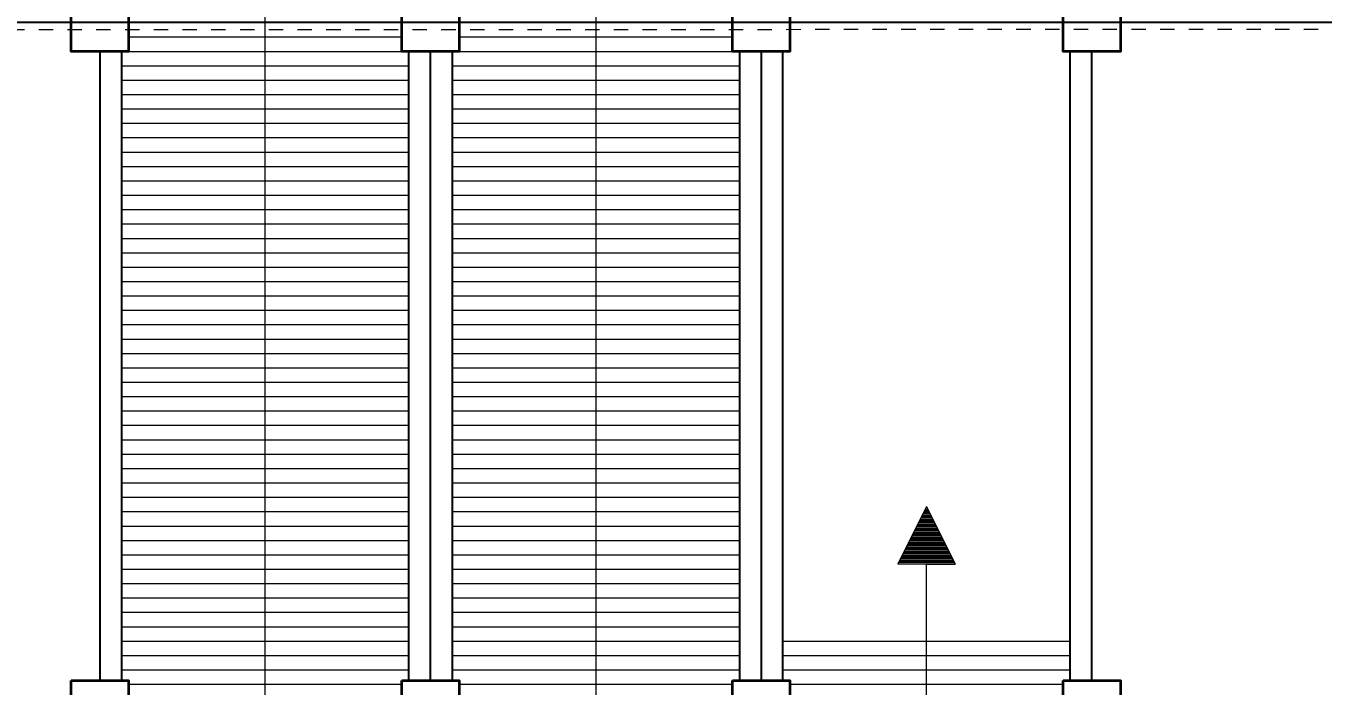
# Model space of a CAD drawing. Header units: millimetres. Extents: x 63005 to 126950, y 36019 to 74749.
# Drawn here: x 63052.36 to 63061.38, y 36319.01 to 36323.6 of the extents above; entities that cross this region are included whole.
import ezdxf

# ---------------------------------------------------------------- set-up
doc = ezdxf.new("R2010")
doc.units = ezdxf.units.MM
doc.header["$LTSCALE"] = 0.04
doc.linetypes.add('PHANTOM', pattern=[2.5, 1.25, -0.25, 0.25, -0.25, 0.25, -0.25])
doc.styles.get("Standard").update_dxf_attribs({"font": 'arial.ttf', "width": 0.8})
doc.dimstyles.new('dimension', dxfattribs={"dimtxt": 0.9, "dimasz": 0.3, "dimexe": 0.18, "dimexo": 0.0625, "dimgap": 0.09, "dimtad": 0, "dimzin": 0, "dimdsep": 46, "dimtxsty": 'Standard', "dimblk": 'OBLIQUE', "dimcen": 0.09, "dimclrd": 256, "dimclre": 256, "dimclrt": 256, "dimadec": 0, "dimazin": 0, "dimtfac": 1, "dimtofl": 0, "dimtmove": 0, "dimatfit": 3, "dimldrblk": 'OBLIQUE', "dimfxl": 1, "dimtolj": 1, "dimtzin": 0, "dimarcsym": 0})

# ---------------------------------------------------------------- blocks, each defined once
blk = doc.blocks.new('_Oblique')
at = {"color": 0, "linetype": 'ByBlock', "lineweight": -2}
blk.add_line((-0.5, -0.5), (0.5, 0.5), dxfattribs=at)
blk = doc.blocks.new('*D76')
at = {"lineweight": -2, "transparency": 16777216}
for p, q in [((63062.9101, 36329.5957), (63046.9481, 36329.5957)), ((63047.1281, 36329.5957), (63047.1281, 36327.6341)), ((63047.1281, 36323.6207), (63047.1281, 36325.5824)), ((63062.9101, 36323.6207), (63046.9481, 36323.6207))]:
    blk.add_line(p, q, dxfattribs=at)
at = {"layer": 'Defpoints', "color": 0, "lineweight": 25, "transparency": 16777216}
for p in [(63062.9726, 36329.5957), (63047.1281, 36323.6207), (63062.9726, 36323.6207)]:
    blk.add_point(p, dxfattribs=at)
at = {"lineweight": -2, "transparency": 16777216, "xscale": 0.3, "yscale": 0.3, "zscale": 0.3}
for p, rotation in [((63047.1281, 36329.5957), 90), ((63047.1281, 36323.6207), 270)]:
    blk.add_blockref('_Oblique', p, dxfattribs=dict(at, rotation=rotation))
at = {"lineweight": 5, "transparency": 16777216, "insert": (63047.1281, 36326.6082), "char_height": 0.9, "attachment_point": 5, "rotation": 90}
blk.add_mtext('\\A1;6.00', dxfattribs=at)
blk = doc.blocks.new('*D77')
at = {"lineweight": -2, "transparency": 16777216}
for p, q in [((63062.9101, 36323.6207), (63046.9365, 36323.6207)), ((63047.1165, 36323.6207), (63047.1165, 36322.2716)), ((63047.1165, 36318.8457), (63047.1165, 36320.1949)), ((63062.9101, 36318.8457), (63046.9365, 36318.8457))]:
    blk.add_line(p, q, dxfattribs=at)
at = {"layer": 'Defpoints', "color": 0, "lineweight": 25, "transparency": 16777216}
for p in [(63062.9726, 36323.6207), (63047.1165, 36318.8457), (63062.9726, 36318.8457)]:
    blk.add_point(p, dxfattribs=at)
at = {"lineweight": -2, "transparency": 16777216, "xscale": 0.3, "yscale": 0.3, "zscale": 0.3}
for p, rotation in [((63047.1165, 36323.6207), 90), ((63047.1165, 36318.8457), 270)]:
    blk.add_blockref('_Oblique', p, dxfattribs=dict(at, rotation=rotation))
at = {"lineweight": 5, "transparency": 16777216, "insert": (63047.1165, 36321.2332), "char_height": 0.9, "attachment_point": 5, "rotation": 90}
blk.add_mtext('\\A1;4.80', dxfattribs=at)
blk = doc.blocks.new('*D86')
at = {"lineweight": -2, "transparency": 16777216}
for p, q in [((63063.1851, 36326.6082), (63049.7366, 36326.6082)), ((63049.9166, 36326.6082), (63049.9166, 36326.1381)), ((63049.9166, 36323.6207), (63049.9166, 36324.0908)), ((63062.9101, 36323.6207), (63049.7366, 36323.6207))]:
    blk.add_line(p, q, dxfattribs=at)
at = {"layer": 'Defpoints', "color": 0, "lineweight": 25, "transparency": 16777216}
for p in [(63063.2476, 36326.6082), (63049.9166, 36323.6207), (63062.9726, 36323.6207)]:
    blk.add_point(p, dxfattribs=at)
at = {"lineweight": -2, "transparency": 16777216, "xscale": 0.3, "yscale": 0.3, "zscale": 0.3}
for p, rotation in [((63049.9166, 36326.6082), 90), ((63049.9166, 36323.6207), 270)]:
    blk.add_blockref('_Oblique', p, dxfattribs=dict(at, rotation=rotation))
at = {"lineweight": 5, "transparency": 16777216, "insert": (63049.9166, 36325.1145), "char_height": 0.9, "attachment_point": 5, "rotation": 90}
blk.add_mtext('\\A1;3.00', dxfattribs=at)

msp = doc.modelspace()

# ---------------------------------------------------------------- linework, layer by layer
at = {"color": 0, "lineweight": 9}
for p, q in [((63054.0226, 36315.2207), (63054.0226, 36328.1207)), ((63056.3226, 36327.2207), (63056.3226, 36314.3207)), ((63053.0726, 36323.5207), (63054.9726, 36323.5207)), ((63055.3726, 36323.5207), (63057.2726, 36323.5207)), ((63053.0226, 36323.4207), (63055.0226, 36323.4207)), ((63055.3226, 36323.4207), (63057.3226, 36323.4207)), ((63053.0226, 36323.3207), (63055.0226, 36323.3207)), ((63055.3226, 36323.3207), (63057.3226, 36323.3207)), ((63053.0226, 36323.2207), (63055.0226, 36323.2207)), ((63055.3226, 36323.2207), (63057.3226, 36323.2207)), ((63053.0226, 36323.1207), (63055.0226, 36323.1207)), ((63055.3226, 36323.1207), (63057.3226, 36323.1207)), ((63053.0226, 36323.0207), (63055.0226, 36323.0207)), ((63055.3226, 36323.0207), (63057.3226, 36323.0207)), ((63053.0226, 36322.9207), (63055.0226, 36322.9207)), ((63055.3226, 36322.9207), (63057.3226, 36322.9207)), ((63053.0226, 36322.8207), (63055.0226, 36322.8207)), ((63055.3226, 36322.8207), (63057.3226, 36322.8207)), ((63053.0226, 36322.7207), (63055.0226, 36322.7207)), ((63055.3226, 36322.7207), (63057.3226, 36322.7207)), ((63053.0226, 36322.6207), (63055.0226, 36322.6207)), ((63055.3226, 36322.6207), (63057.3226, 36322.6207)), ((63053.0226, 36322.5207), (63055.0226, 36322.5207)), ((63055.3226, 36322.5207), (63057.3226, 36322.5207)), ((63053.0226, 36322.4207), (63055.0226, 36322.4207)), ((63055.3226, 36322.4207), (63057.3226, 36322.4207)), ((63053.0226, 36322.3207), (63055.0226, 36322.3207)), ((63055.3226, 36322.3207), (63057.3226, 36322.3207)), ((63053.0226, 36322.2207), (63055.0226, 36322.2207)), ((63055.3226, 36322.2207), (63057.3226, 36322.2207)), ((63053.0226, 36322.1207), (63055.0226, 36322.1207)), ((63055.3226, 36322.1207), (63057.3226, 36322.1207)), ((63053.0226, 36322.0207), (63055.0226, 36322.0207)), ((63055.3226, 36322.0207), (63057.3226, 36322.0207)), ((63053.0226, 36321.9207), (63055.0226, 36321.9207)), ((63055.3226, 36321.9207), (63057.3226, 36321.9207)), ((63053.0226, 36321.8207), (63055.0226, 36321.8207)), ((63055.3226, 36321.8207), (63057.3226, 36321.8207)), ((63053.0226, 36321.7207), (63055.0226, 36321.7207)), ((63055.3226, 36321.7207), (63057.3226, 36321.7207)), ((63053.0226, 36321.6207), (63055.0226, 36321.6207)), ((63055.3226, 36321.6207), (63057.3226, 36321.6207)), ((63053.0226, 36321.5207), (63055.0226, 36321.5207)), ((63055.3226, 36321.5207), (63057.3226, 36321.5207)), ((63053.0226, 36321.4207), (63055.0226, 36321.4207)), ((63055.3226, 36321.4207), (63057.3226, 36321.4207)), ((63053.0226, 36321.3207), (63055.0226, 36321.3207)), ((63055.3226, 36321.3207), (63057.3226, 36321.3207)), ((63053.0226, 36321.2207), (63055.0226, 36321.2207)), ((63055.3226, 36321.2207), (63057.3226, 36321.2207)), ((63053.0226, 36321.1207), (63055.0226, 36321.1207)), ((63055.3226, 36321.1207), (63057.3226, 36321.1207)), ((63053.0226, 36321.0207), (63055.0226, 36321.0207)), ((63055.3226, 36321.0207), (63057.3226, 36321.0207)), ((63053.0226, 36320.9207), (63055.0226, 36320.9207)), ((63055.3226, 36320.9207), (63057.3226, 36320.9207)), ((63053.0226, 36320.8207), (63055.0226, 36320.8207)), ((63055.3226, 36320.8207), (63057.3226, 36320.8207)), ((63053.0226, 36320.7207), (63055.0226, 36320.7207)), ((63055.3226, 36320.7207), (63057.3226, 36320.7207)), ((63053.0226, 36320.6207), (63055.0226, 36320.6207)), ((63055.3226, 36320.6207), (63057.3226, 36320.6207)), ((63053.0226, 36320.5207), (63055.0226, 36320.5207)), ((63055.3226, 36320.5207), (63057.3226, 36320.5207)), ((63053.0226, 36320.4207), (63055.0226, 36320.4207)), ((63055.3226, 36320.4207), (63057.3226, 36320.4207)), ((63053.0226, 36320.3207), (63055.0226, 36320.3207)), ((63055.3226, 36320.3207), (63057.3226, 36320.3207)), ((63053.0226, 36320.2207), (63055.0226, 36320.2207)), ((63055.3226, 36320.2207), (63057.3226, 36320.2207)), ((63058.6226, 36320.2566), (63058.4226, 36319.8566)), ((63058.5976, 36320.2066), (63058.6226, 36320.2066)), ((63058.6026, 36320.2166), (63058.6226, 36320.2166)), ((63058.6076, 36320.2266), (63058.6226, 36320.2266)), ((63058.6126, 36320.2366), (63058.6226, 36320.2366)), ((63058.6176, 36320.2466), (63058.6226, 36320.2466)), ((63058.6226, 36320.2566), (63058.8226, 36319.8566)), ((63058.6226, 36320.2466), (63058.6276, 36320.2466)), ((63058.6226, 36320.2366), (63058.6326, 36320.2366)), ((63058.6226, 36320.2266), (63058.6376, 36320.2266)), ((63058.6226, 36320.2166), (63058.6426, 36320.2166)), ((63058.6226, 36320.2066), (63058.6476, 36320.2066)), ((63053.0226, 36320.1207), (63055.0226, 36320.1207)), ((63055.3226, 36320.1207), (63057.3226, 36320.1207)), ((63058.5526, 36320.1166), (63058.6226, 36320.1166)), ((63058.5576, 36320.1266), (63058.6226, 36320.1266)), ((63058.5626, 36320.1366), (63058.6226, 36320.1366)), ((63058.5676, 36320.1466), (63058.6226, 36320.1466)), ((63058.5726, 36320.1566), (63058.6226, 36320.1566)), ((63058.5776, 36320.1666), (63058.6226, 36320.1666)), ((63058.5826, 36320.1766), (63058.6226, 36320.1766)), ((63058.5876, 36320.1866), (63058.6226, 36320.1866)), ((63058.5926, 36320.1966), (63058.6226, 36320.1966)), ((63058.6226, 36320.1966), (63058.6526, 36320.1966)), ((63058.6226, 36320.1866), (63058.6576, 36320.1866)), ((63058.6226, 36320.1766), (63058.6626, 36320.1766)), ((63058.6226, 36320.1666), (63058.6676, 36320.1666)), ((63058.6226, 36320.1566), (63058.6726, 36320.1566)), ((63058.6226, 36320.1466), (63058.6776, 36320.1466)), ((63058.6226, 36320.1366), (63058.6826, 36320.1366)), ((63058.6226, 36320.1266), (63058.6876, 36320.1266)), ((63058.6226, 36320.1166), (63058.6926, 36320.1166)), ((63053.0226, 36320.0207), (63055.0226, 36320.0207)), ((63055.3226, 36320.0207), (63057.3226, 36320.0207)), ((63058.5076, 36320.0266), (63058.6226, 36320.0266)), ((63058.5126, 36320.0366), (63058.6226, 36320.0366)), ((63058.5176, 36320.0466), (63058.6226, 36320.0466)), ((63058.5226, 36320.0566), (63058.6226, 36320.0566)), ((63058.5276, 36320.0666), (63058.6226, 36320.0666)), ((63058.5326, 36320.0766), (63058.6226, 36320.0766)), ((63058.5376, 36320.0866), (63058.6226, 36320.0866)), ((63058.5426, 36320.0966), (63058.6226, 36320.0966)), ((63058.5476, 36320.1066), (63058.6226, 36320.1066)), ((63058.6226, 36320.1066), (63058.6976, 36320.1066)), ((63058.6226, 36320.0966), (63058.7026, 36320.0966)), ((63058.6226, 36320.0866), (63058.7076, 36320.0866)), ((63058.6226, 36320.0766), (63058.7126, 36320.0766)), ((63058.6226, 36320.0666), (63058.7176, 36320.0666)), ((63058.6226, 36320.0566), (63058.7226, 36320.0566)), ((63058.6226, 36320.0466), (63058.7276, 36320.0466)), ((63058.6226, 36320.0366), (63058.7326, 36320.0366)), ((63058.6226, 36320.0266), (63058.7376, 36320.0266)), ((63058.4626, 36319.9366), (63058.6226, 36319.9366)), ((63058.4676, 36319.9466), (63058.6226, 36319.9466)), ((63058.4676, 36319.9466), (63058.6226, 36319.9466)), ((63058.4726, 36319.9566), (63058.6226, 36319.9566)), ((63058.4776, 36319.9666), (63058.6226, 36319.9666)), ((63058.4826, 36319.9766), (63058.6226, 36319.9766)), ((63058.4876, 36319.9866), (63058.6226, 36319.9866)), ((63058.4926, 36319.9966), (63058.6226, 36319.9966)), ((63058.4976, 36320.0066), (63058.6226, 36320.0066)), ((63058.5026, 36320.0166), (63058.6226, 36320.0166)), ((63058.6226, 36320.0166), (63058.7426, 36320.0166)), ((63058.6226, 36320.0066), (63058.7476, 36320.0066)), ((63058.6226, 36319.9966), (63058.7526, 36319.9966)), ((63058.6226, 36319.9866), (63058.7576, 36319.9866)), ((63058.6226, 36319.9766), (63058.7626, 36319.9766)), ((63058.6226, 36319.9666), (63058.7676, 36319.9666)), ((63058.6226, 36319.9566), (63058.7726, 36319.9566)), ((63058.6226, 36319.9466), (63058.7776, 36319.9466)), ((63058.6226, 36319.9466), (63058.7776, 36319.9466)), ((63058.6226, 36319.9366), (63058.7826, 36319.9366)), ((63053.0226, 36319.9207), (63055.0226, 36319.9207)), ((63055.3226, 36319.9207), (63057.3226, 36319.9207)), ((63058.6226, 36319.8566), (63058.4226, 36319.8566)), ((63058.6226, 36319.8666), (63058.4276, 36319.8666)), ((63058.6226, 36319.8766), (63058.4326, 36319.8766)), ((63058.4376, 36319.8866), (63058.6226, 36319.8866)), ((63058.4426, 36319.8966), (63058.6226, 36319.8966)), ((63058.4476, 36319.9066), (63058.6226, 36319.9066)), ((63058.4526, 36319.9166), (63058.6226, 36319.9166)), ((63058.4576, 36319.9266), (63058.6226, 36319.9266)), ((63058.6226, 36319.9266), (63058.7876, 36319.9266)), ((63058.6226, 36319.9166), (63058.7926, 36319.9166)), ((63058.6226, 36319.9066), (63058.7976, 36319.9066)), ((63058.6226, 36319.8966), (63058.8026, 36319.8966)), ((63058.6226, 36319.8866), (63058.8076, 36319.8866)), ((63058.6226, 36319.8766), (63058.8126, 36319.8766)), ((63058.6226, 36319.8666), (63058.8176, 36319.8666)), ((63058.6226, 36315.2207), (63058.6226, 36319.8566)), ((63058.6226, 36319.8566), (63058.8226, 36319.8566)), ((63053.0226, 36319.8207), (63055.0226, 36319.8207)), ((63055.3226, 36319.8207), (63057.3226, 36319.8207)), ((63053.0226, 36319.7207), (63055.0226, 36319.7207)), ((63055.3226, 36319.7207), (63057.3226, 36319.7207)), ((63053.0226, 36319.6207), (63055.0226, 36319.6207)), ((63055.3226, 36319.6207), (63057.3226, 36319.6207)), ((63053.0226, 36319.5207), (63055.0226, 36319.5207)), ((63055.3226, 36319.5207), (63057.3226, 36319.5207)), ((63053.0226, 36319.4207), (63055.0226, 36319.4207)), ((63055.3226, 36319.4207), (63057.3226, 36319.4207)), ((63053.0226, 36319.3207), (63055.0226, 36319.3207)), ((63055.3226, 36319.3207), (63057.3226, 36319.3207)), ((63057.6226, 36319.3207), (63059.6226, 36319.3207)), ((63053.0226, 36319.2207), (63055.0226, 36319.2207)), ((63055.3226, 36319.2207), (63057.3226, 36319.2207)), ((63057.6226, 36319.2207), (63059.6226, 36319.2207)), ((63053.0226, 36319.1207), (63055.0226, 36319.1207)), ((63055.3226, 36319.1207), (63057.3226, 36319.1207)), ((63057.6226, 36319.1207), (63059.6226, 36319.1207)), ((63053.0726, 36319.0207), (63054.9726, 36319.0207)), ((63055.3726, 36319.0207), (63057.2726, 36319.0207)), ((63057.6726, 36319.0207), (63059.5726, 36319.0207))]:
    msp.add_line(p, q, dxfattribs=at)
at = {"color": 0, "linetype": 'PHANTOM', "lineweight": 5, "transparency": 33554495}
msp.add_line((63110.3476, 36323.5736), (63040.973, 36323.5707), dxfattribs=at)
at = {"color": 4, "lineweight": 25}
for p, q in [((63052.8726, 36323.4207), (63052.8726, 36319.0457)), ((63053.0226, 36323.4207), (63053.0226, 36319.0457)), ((63055.0226, 36319.0457), (63055.0226, 36323.4207)), ((63055.1726, 36319.0457), (63055.1726, 36323.4207)), ((63055.3226, 36323.4207), (63055.3226, 36319.0457)), ((63057.3226, 36323.4207), (63057.3226, 36319.0457)), ((63057.4726, 36323.4207), (63057.4726, 36319.0457)), ((63057.6226, 36319.0457), (63057.6226, 36323.4207)), ((63059.6226, 36319.0457), (63059.6226, 36323.4207)), ((63059.7726, 36319.0457), (63059.7726, 36323.4207)), ((63052.8726, 36321.0707), (63052.8726, 36319.0457)), ((63057.4726, 36321.0707), (63057.4726, 36319.0457))]:
    msp.add_line(p, q, dxfattribs=at)
at = {"color": 0, "lineweight": -2}
for p, q in [((63055.1726, 36319.0457), (63055.1726, 36321.0707)), ((63059.7726, 36319.0457), (63059.7726, 36321.0707))]:
    msp.add_line(p, q, dxfattribs=at)
at = {"color": 4, "lineweight": 35}
for points in [[(63052.6726, 36323.8207), (63053.0726, 36323.8207), (63053.0726, 36323.4207), (63052.6726, 36323.4207)], [(63054.9726, 36323.8207), (63055.3726, 36323.8207), (63055.3726, 36323.4207), (63054.9726, 36323.4207)], [(63057.2726, 36323.8207), (63057.6726, 36323.8207), (63057.6726, 36323.4207), (63057.2726, 36323.4207)], [(63059.5726, 36323.8207), (63059.9726, 36323.8207), (63059.9726, 36323.4207), (63059.5726, 36323.4207)], [(63052.6726, 36319.0457), (63053.0726, 36319.0457), (63053.0726, 36318.6457), (63052.6726, 36318.6457)], [(63054.9726, 36319.0457), (63055.3726, 36319.0457), (63055.3726, 36318.6457), (63054.9726, 36318.6457)], [(63057.2726, 36319.0457), (63057.6726, 36319.0457), (63057.6726, 36318.6457), (63057.2726, 36318.6457)], [(63059.5726, 36319.0457), (63059.9726, 36319.0457), (63059.9726, 36318.6457), (63059.5726, 36318.6457)]]:
    msp.add_lwpolyline(points, close=True, dxfattribs=at)

# ---------------------------------------------------------------- dimensions: what is measured, and where the dimension line sits
at = {"color": 0, "lineweight": 5, "transparency": 33554559}
for base, p1, p2, text, picture, middle in [((63047.1281, 36323.6207), (63062.9726, 36329.5957), (63062.9726, 36323.6207), '6.00', '*D76', (63047.1281, 36326.6082)), ((63047.1165, 36318.8457), (63062.9726, 36323.6207), (63062.9726, 36318.8457), '4.80', '*D77', (63047.1165, 36321.2332))]:
    dim = msp.add_linear_dim(base=base, p1=p1, p2=p2, angle=90, text=text, dimstyle='dimension', override={"dimtmove": 1}, dxfattribs=at)
    dim.commit()
    dim.dimension.update_dxf_attribs({"geometry": picture, "text_midpoint": middle})
dim = msp.add_linear_dim(base=(63049.9166, 36323.6207), p1=(63063.2476, 36326.6082), p2=(63062.9726, 36323.6207), angle=90, text='3.00', dimstyle='dimension', dxfattribs=at)
dim.commit()
dim.dimension.update_dxf_attribs({"geometry": '*D86', "text_midpoint": (63049.9166, 36325.1145)})

doc.saveas('drawing.dxf')
